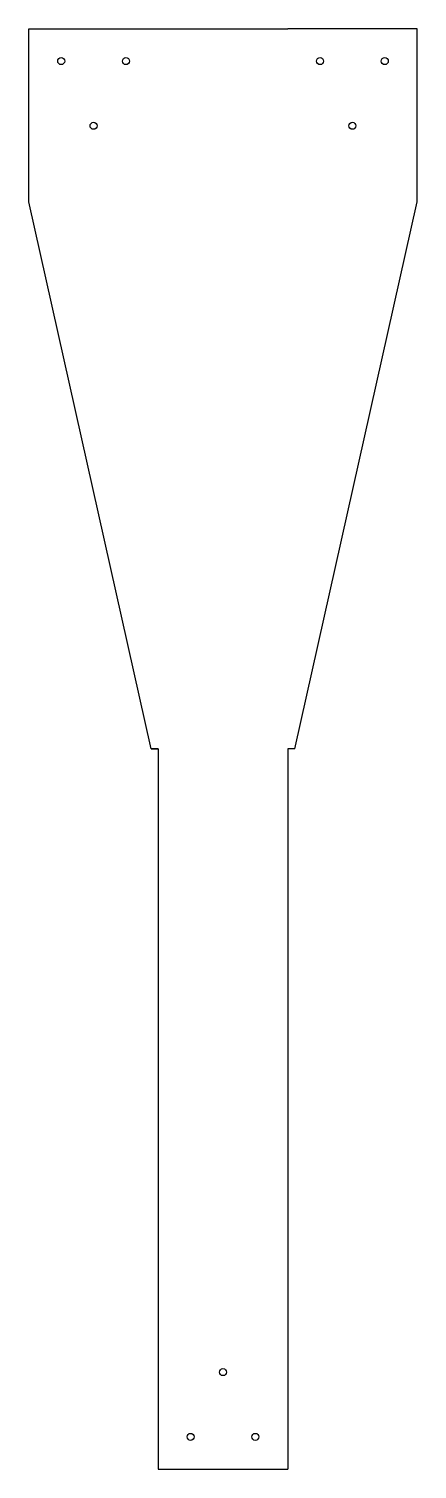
# Model space of a CAD drawing. Header units: millimetres. Extents: x 3617 to 3728, y 1930 to 2342.
import ezdxf

# ---------------------------------------------------------------- set-up
doc = ezdxf.new("R2010")
doc.units = ezdxf.units.MM

msp = doc.modelspace()

# ---------------------------------------------------------------- linework, layer by layer
for p, q in [((3616.61, 2292.4), (3616.61, 2341.93)), ((3616.61, 2341.93), (3653.61, 2341.93)), ((3616.61, 2341.93), (3629.11, 2341.93)), ((3616.61, 2341.93), (3625.86, 2341.93)), ((3653.61, 2341.93), (3690.61, 2341.93)), ((3727.61, 2341.93), (3690.61, 2341.93)), ((3727.61, 2292.4), (3727.61, 2341.93)), ((3651.61, 2135.93), (3616.61, 2292.4)), ((3692.61, 2135.93), (3727.61, 2292.4)), ((3651.61, 2135.93), (3653.61, 2135.93)), ((3653.61, 2135.93), (3651.61, 2135.93)), ((3653.61, 2135.93), (3653.61, 1929.93)), ((3653.61, 2135.93), (3653.61, 1929.93)), ((3692.61, 2135.93), (3690.61, 2135.93)), ((3690.61, 2135.93), (3690.61, 1929.93)), ((3653.61, 1929.93), (3690.61, 1929.93))]:
    msp.add_line(p, q)
for centre in [(3625.86, 2332.68), (3644.36, 2332.68), (3699.86, 2332.68), (3718.36, 2332.68), (3635.11, 2314.18), (3709.11, 2314.18), (3672.11, 1957.68), (3662.86, 1939.18), (3681.36, 1939.18)]:
    msp.add_circle(centre, 1)

doc.saveas('drawing.dxf')
